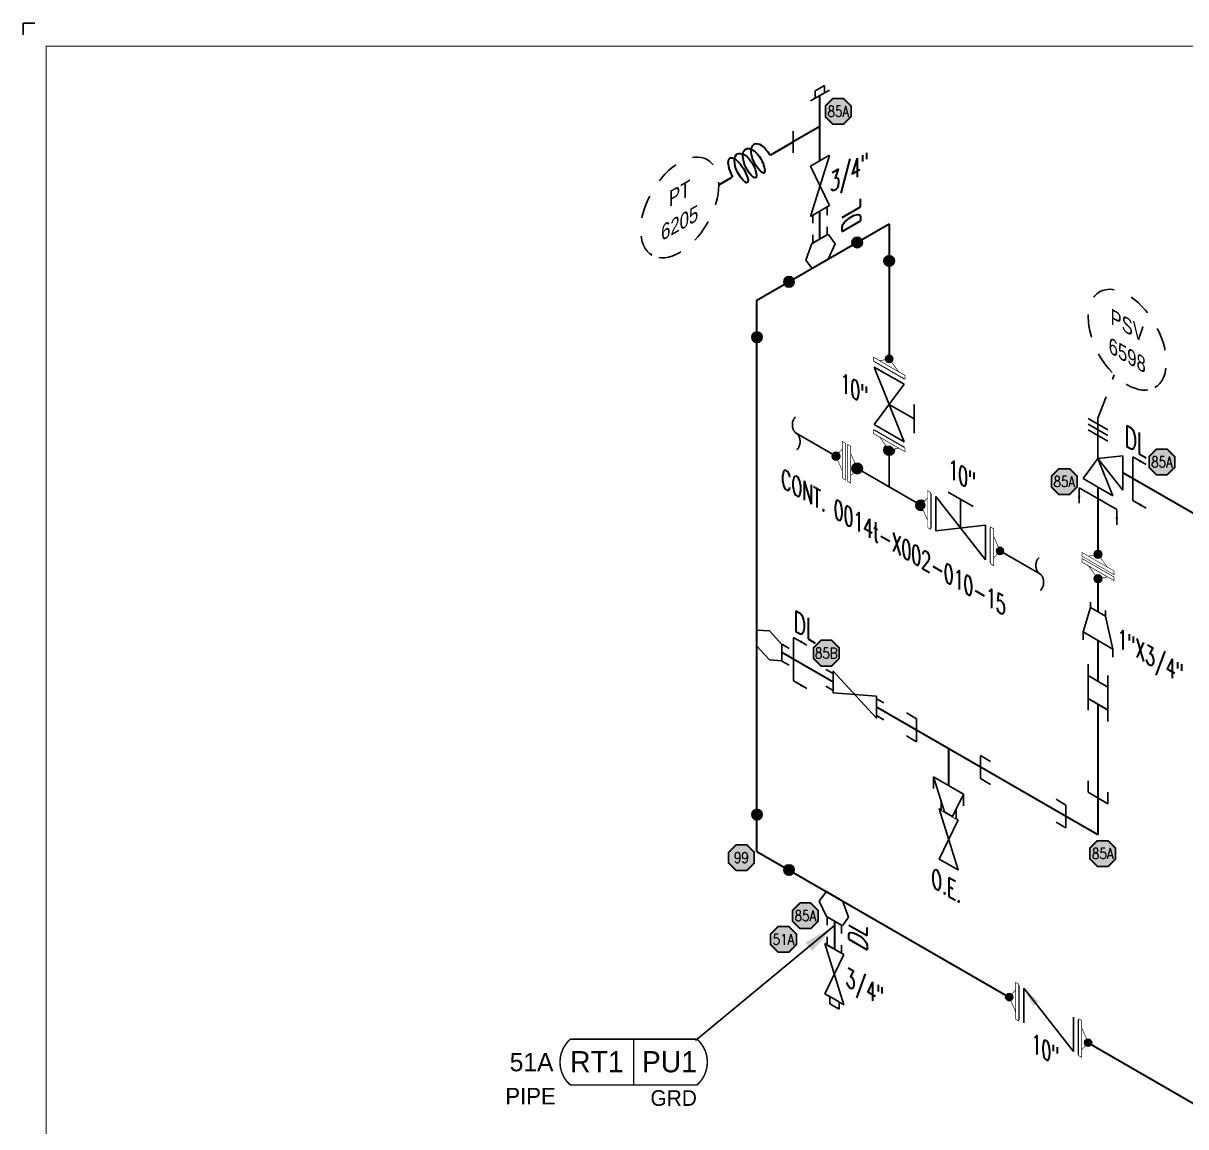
# Model space of a CAD drawing. Header units: inches. Extents: x 0.1 to 17.4, y 0.1 to 11.4.
# Drawn here: x 0.12 to 6.45, y 5.37 to 11.37 of the extents above; entities that cross this region are included whole.
import ezdxf
from ezdxf.enums import TextEntityAlignment as Align

# ---------------------------------------------------------------- set-up
doc = ezdxf.new("R2010")
doc.units = ezdxf.units.IN
doc.header["$MEASUREMENT"] = 0
doc.linetypes.add('HIDDEN2', pattern=[0.1875, 0.125, -0.0625])
for name, color, linetype in [('3', 1, 'Continuous'), ('BORDER', 3, 'Continuous'), ('COMP', 1, 'Continuous'), ('Continuation', 7, 'Continuous'), ('DL', 20, 'Continuous'), ('FITTINGS', 4, 'Continuous'), ('PART_PCML', 7, 'Continuous'), ('PART_SelectedCML_RT', 132, 'Continuous'), ('PIPE-ANNO', 150, 'HIDDEN2'), ('TEXT', 7, 'Continuous'), ('UNAS.PIPE', 251, 'Continuous'), ('WELD POINTS', 41, 'Continuous'), ('Welds', 7, 'Continuous')]:
    doc.layers.add(name, color=color, linetype=linetype)
doc.layers.add('PIPE', color=7, linetype='Continuous', lineweight=30)
doc.styles.add('CMLPAS', font='')
doc.styles.add('ISO30', font='simplex.shx', dxfattribs={"width": 0.85, "oblique": 30, "height": 0.075})
doc.styles.add('PART_Standard', font='romans', dxfattribs={"width": 0.8, "height": 0.09})
doc.styles.add('Richmond', font='arial.ttf')
doc.styles.add('SIMPLEX', font='ROMANS')
doc.styles.get("Standard").update_dxf_attribs({"font": 'arial.ttf'})
doc.styles.get('CMLPAS').set_extended_font_data('Cordia New')
doc.dimstyles.new('Richmond', dxfattribs={"dimtxt": 0.18, "dimasz": 0.18, "dimexe": 0.18, "dimexo": 0.0625, "dimgap": 0.09, "dimtad": 0, "dimtih": 1, "dimtoh": 1, "dimdec": 4, "dimzin": 0, "dimdsep": 46, "dimtxsty": 'Richmond', "dimcen": 0.09, "dimadec": 0, "dimazin": 0, "dimtfac": 1, "dimtdec": 4, "dimtofl": 0, "dimtmove": 0, "dimatfit": 3, "dimfxl": 1, "dimtolj": 1, "dimtzin": 0, "dimarcsym": 0})
doc.dimstyles.get("Standard").update_dxf_attribs({"dimtxt": 0.18, "dimasz": 0.18, "dimexe": 0.18, "dimexo": 0.0625, "dimgap": 0.09, "dimtad": 0, "dimtih": 1, "dimtoh": 1, "dimdec": 4, "dimzin": 0, "dimdsep": 46, "dimtxsty": 'Standard', "dimcen": 0.09, "dimadec": 0, "dimazin": 0, "dimtfac": 1, "dimtdec": 4, "dimtofl": 0, "dimtmove": 0, "dimatfit": 3, "dimfxl": 1, "dimtolj": 1, "dimtzin": 0, "dimarcsym": 0})

# ---------------------------------------------------------------- blocks, each defined once
blk = doc.blocks.new('Border')
at = {"layer": 'BORDER', "const_width": 0.005}
blk.add_lwpolyline([(0.25, 0.25), (17.25, 0.25), (17.25, 11.25), (0.25, 11.25)], close=True, dxfattribs=at)
blk = doc.blocks.new('2_ELBOW_WELD_30')
at = {"linetype": 'ByBlock', "lineweight": -2}
h = blk.add_hatch(color=0, dxfattribs=at)
edge = h.paths.add_edge_path()
edge.add_arc((0.174, 0.1004), 0.0286, 0, 360)
h = blk.add_hatch(color=0, dxfattribs=at)
edge = h.paths.add_edge_path()
edge.add_arc((0, -0.2009), 0.0286, 0, 360)
at = {"color": 0, "linetype": 'ByBlock', "lineweight": -2}
for centre in [(0.174, 0.1004), (0, -0.2009)]:
    blk.add_circle(centre, 0.0286, dxfattribs=at)
blk = doc.blocks.new('2_ELBOW_WELD_330')
at = {"linetype": 'ByBlock', "lineweight": -2}
h = blk.add_hatch(color=0, dxfattribs=at)
edge = h.paths.add_edge_path()
edge.add_arc((0.174, -0.1004), 0.0286, 0, 360)
h = blk.add_hatch(color=0, dxfattribs=at)
edge = h.paths.add_edge_path()
edge.add_arc((0, -0.2009), 0.0286, 0, 360)
at = {"color": 0, "linetype": 'ByBlock', "lineweight": -2}
for centre in [(0.174, -0.1004), (0, -0.2009)]:
    blk.add_circle(centre, 0.0286, dxfattribs=at)
blk = doc.blocks.new('3_VALVE_THREAD_PSV_330')
at = {"color": 0, "linetype": 'ByBlock', "lineweight": -2}
for p, q in [((0.0538, 0.1564), (-0.0538, 0.2186)), ((0.0538, 0.1252), (-0.0538, 0.1873)), ((0.0538, 0.0939), (-0.0538, 0.1561))]:
    blk.add_line(p, q, dxfattribs=at)
blk.add_wipeout([(0.1353, 0.0156), (0, 0), (-0.0812, -0.1094), (0.0812, -0.2031), (0, 0), (0.1353, -0.1719)], dxfattribs=at)
for p, q in [((0, 0), (0, 0.2187)), ((0.1353, 0.0156), (0, 0)), ((0.1353, 0.0156), (0.1353, -0.1719)), ((-0.0812, -0.1094), (0, 0)), ((0, 0), (0.1353, -0.1719)), ((0, 0), (0.0812, -0.2031)), ((0.0812, -0.2031), (-0.0812, -0.1094))]:
    blk.add_line(p, q, dxfattribs=at)
blk = doc.blocks.new('2_ELBOW_SOCKET_330')
at = {"color": 0, "linetype": 'ByBlock', "lineweight": -2}
for p, q in [((0.174, -0.1629), (0.174, -0.0379)), ((0.174, -0.0379), (0.2281, -0.0692)), ((0.0541, -0.2321), (-0.0541, -0.1696)), ((-0.0541, -0.1696), (-0.0541, -0.2321)), ((0.174, -0.1629), (0.2281, -0.1942)), ((0.0541, -0.2321), (0.0541, -0.2946))]:
    blk.add_line(p, q, dxfattribs=at)
blk = doc.blocks.new('AM9A04')
at = {"const_width": 0.01}
blk.add_lwpolyline([(-0.05, -0.144), (-0.15, 0.087), (-0.05, 0.202)], dxfattribs=at)
at = {"linetype": 'Continuous', "const_width": 0.01}
blk.add_lwpolyline([(0, -0.289), (0, 0.289), (-0.05, 0.318), (-0.05, -0.26)], close=True, dxfattribs=at)
blk = doc.blocks.new('4_FLANGE_WELD_SINGLE')
blk.add_wipeout([(0, 0), (0.01, -0.052), (-0.01, -0.0867), (0.01, -0.0867), (0.1101, 0.0867), (0.0901, 0.0867), (0.07, 0.052)]).dxf.layer = 'COMP'
at = {"layer": 'WELD POINTS'}
h = blk.add_hatch(color=256, dxfattribs=at)
h.dxf.hatch_style = 1
h.paths.add_polyline_path([(-0.0195, 0, 1), (0.0195, 0, 1)])
blk.add_circle((0, 0), 0.0195, dxfattribs=at)
at = {"layer": 'COMP', "xscale": -0.3466300616258731, "yscale": 0.3466300616258731, "zscale": 0.3466300616258731, "rotation": 150}
blk.add_blockref('AM9A04', (0.06, 0), dxfattribs=at)
blk = doc.blocks.new('1_Text_330')
at = {"layer": 'TEXT', "style": 'PART_Standard', "oblique": 330, "width": 0.8}
blk.add_attdef('3/4"', (0, 0), '', height=0.09, rotation=330, dxfattribs=at)
blk = doc.blocks.new('3_VALVE_FLANGE_CHECK_30')
at = {"color": 0, "linetype": 'ByBlock', "lineweight": -2}
blk.add_wipeout([(0.1624, 0.1875), (-0.1624, 0), (-0.1624, -0.1875), (0.1624, 0)], dxfattribs=at)
for p, q in [((-0.1353, -0.1719), (0.1353, 0.1719)), ((0.1353, -0.0156), (0.1353, 0.1719)), ((0.1353, 0.1719), (0.1353, -0.0156)), ((0.1624, 0.1875), (0.1624, 0)), ((-0.1624, 0), (-0.1624, -0.1875)), ((-0.1353, -0.1719), (-0.1353, 0.0156)), ((-0.1353, 0.0156), (-0.1353, -0.1719))]:
    blk.add_line(p, q, dxfattribs=at)
blk.add_solid([(0.0541, 0.0979), (0.1353, 0.1719), (0.0825, 0.0756)], dxfattribs=at)
blk = doc.blocks.new('1_ID-BUBBLE_INSTRUMENT_330')
at = {"color": 0, "linetype": 'ByBlock', "lineweight": -2, "extrusion": (0, 0, -1)}
blk.add_ellipse((0, 0), major_axis=(0.1502, -0.2601), ratio=0.57735, dxfattribs=at)
at = {"color": 0, "linetype": 'ByBlock', "lineweight": -2, "oblique": 330}
for tag, p in [('INST.TYPE', (0.0187, 0.067)), ('NUM', (0.0187, -0.0943))]:
    blk.add_attdef(tag, text='', height=0.075, rotation=330, dxfattribs=at).set_placement(p, align=Align.MIDDLE_CENTER)
blk = doc.blocks.new('4_FLANGE_WELD_DOUBLE')
blk.add_wipeout([(0.1428, 0.0867), (0.1228, 0.052), (0.1328, 0), (0.0628, -0.052), (0.0427, -0.0867), (-0.01, -0.0867), (0.01, -0.052), (0, 0), (0.07, 0.052), (0.0901, 0.0867)]).dxf.layer = 'COMP'
at = {"layer": 'WELD POINTS'}
h = blk.add_hatch(color=256, dxfattribs=at)
h.dxf.hatch_style = 1
h.paths.add_polyline_path([(-0.021, 0, 1), (0.021, 0, 1)])
h = blk.add_hatch(color=256, dxfattribs=at)
h.dxf.hatch_style = 1
h.paths.add_polyline_path([(0.1118, 0, 1), (0.1538, 0, 1)])
at = {"layer": 'COMP', "linetype": 'Continuous'}
for points, const_width in [([(0.01, -0.0867), (-0.01, -0.0867), (0.0901, 0.0867), (0.1101, 0.0867)], 0.003), ([(0.0227, -0.0867), (0.1228, 0.0867), (0.1428, 0.0867), (0.0427, -0.0867)], 0.00347)]:
    blk.add_lwpolyline(points, close=True, dxfattribs=dict(at, const_width=const_width))
at = {"layer": 'COMP'}
for points, const_width in [([(0.07, 0.052), (0, 0), (0.01, -0.052)], 0.003), ([(0.0628, -0.052), (0.1328, 0), (0.1228, 0.052)], 0.00347)]:
    blk.add_lwpolyline(points, dxfattribs=dict(at, const_width=const_width))
at = {"layer": 'WELD POINTS'}
for centre in [(0, 0), (0.1328, 0)]:
    blk.add_circle(centre, 0.021, dxfattribs=at)
blk = doc.blocks.new('2_REDUCER_SOCKET_CONCENTRIC_30')
at = {"color": 0, "linetype": 'ByBlock', "lineweight": -2}
blk.add_wipeout([(0.0677, 0.0859), (-0.0677, 0.0547), (-0.0677, -0.1328), (0.0677, -0.0078)], dxfattribs=at)
for p, q in [((0.0677, 0.0859), (-0.0677, 0.0547)), ((0.0677, 0.0859), (0.0936, 0.1009)), ((0.0677, -0.0078), (0.0677, 0.0859)), ((-0.0677, 0.0547), (-0.1045, 0.0334)), ((-0.0677, -0.1328), (-0.0677, 0.0547)), ((0.0677, -0.0078), (0.0936, 0.0072)), ((0.0677, -0.0078), (-0.0677, -0.1328)), ((-0.0677, -0.1328), (-0.1045, -0.1541))]:
    blk.add_line(p, q, dxfattribs=at)
blk = doc.blocks.new('Socket_30')
at = {"color": 0, "linetype": 'ByBlock', "lineweight": -2}
for p, q in [((0, 0.0313), (0.0271, 0.0469)), ((0, 0.0313), (0, -0.0313)), ((0, -0.0313), (0.0271, -0.0156))]:
    blk.add_line(p, q, dxfattribs=at)
blk = doc.blocks.new('2_COUPLING_SOCKET_PIPE_30')
at = {"color": 0, "linetype": 'ByBlock', "lineweight": -2}
blk.add_wipeout([(-0.0541, 0.0312), (-0.0541, -0.0937), (0.0541, -0.0313), (0.0541, 0.0937)], dxfattribs=at)
for p, q in [((0.0541, 0.0937), (-0.0541, 0.0312)), ((0.0541, -0.0313), (0.0541, 0.0937)), ((-0.0541, 0.0312), (-0.0541, -0.0937)), ((-0.0541, -0.0937), (0.0541, -0.0313))]:
    blk.add_line(p, q, dxfattribs=at)
at = {"color": 0, "linetype": 'ByBlock', "lineweight": -2, "zscale": 2}
for p, xscale, yscale in [((0.0541, 0.0312), 2, 2), ((-0.0541, -0.0313), -2, -2), ((-0.0541, -0.0313), 2, 2)]:
    blk.add_blockref('Socket_30', p, dxfattribs=dict(at, xscale=xscale, yscale=yscale))
blk = doc.blocks.new('2_SOCKET_SINGLE_30')
at = {"color": 0, "linetype": 'ByBlock', "lineweight": -2}
for p, q in [((0, 0.0625), (0.0541, 0.0937)), ((0, 0.0625), (0, -0.0625)), ((0, -0.0625), (0.0541, -0.0313))]:
    blk.add_line(p, q, dxfattribs=at)
blk = doc.blocks.new('DL_Vert_330')
at = {"layer": 'DL', "style": 'ISO30', "oblique": 330, "width": 0.85}
blk.add_text('DL', height=0.1, rotation=90, dxfattribs=at).set_placement((0, 0))
blk = doc.blocks.new('1_Text_30')
at = {"layer": 'TEXT', "style": 'PART_Standard', "oblique": 30, "width": 0.8}
blk.add_attdef('TEXT', (0, 0), '', height=0.09, rotation=30, dxfattribs=at)
blk = doc.blocks.new('O-let 1')
at = {"layer": 'FITTINGS', "linetype": 'ByBlock'}
for p, q in [((-0.0439, -0.0254), (0.0439, 0.0254)), ((0.0827, -0.0263), (0.0439, 0.0254)), ((-0.0439, -0.0254), (-0.0768, -0.1149)), ((0.0437, -0.1104), (0.0827, -0.0263)), ((-0.0768, -0.1149), (-0.0428, -0.1603)), ((-0.0428, -0.1603), (0.0437, -0.1104))]:
    blk.add_line(p, q, dxfattribs=at)
blk = doc.blocks.new('3-Loop')
at = {"layer": 'PIPE', "ltscale": 0.5}
for points in [[(-0.4677, 0), (-0.3865, 0)], [(-0.1397, 0), (0, 0)]]:
    blk.add_lwpolyline(points, dxfattribs=at)
for centre, major_axis, ratio, start_param, end_param in [((-0.3432, -0.0009), (0.0023, -0.0946), 0.379153, 4.759988, 8.496899), ((-0.2982, -0.0017), (-0.0037, 0.0937), 0.498281, 0.882377, 5.362584), ((-0.2457, -0.0017), (-0.0037, 0.0937), 0.498281, 0.882377, 5.362568), ((-0.193, -0.0017), (-0.0037, 0.0937), 0.498281, 0.882377, 4.632135)]:
    blk.add_ellipse(centre, major_axis=major_axis, ratio=ratio, start_param=start_param, end_param=end_param, dxfattribs=at)
at = {"layer": 'PIPE'}
for points in [[(-0.3159, 0.0565), (-0.3266, 0.0807), (-0.3367, 0.0564), (-0.3367, 0.0564)], [(-0.2633, 0.0565), (-0.2741, 0.0807), (-0.2841, 0.0564), (-0.2841, 0.0564)], [(-0.2107, 0.0565), (-0.2214, 0.0807), (-0.2314, 0.0564), (-0.2314, 0.0564)], [(-0.3791, -0.0064), (-0.3793, 0), (-0.3865, 0), (-0.3865, 0)], [(-0.1397, 0), (-0.1462, 0), (-0.1461, -0.0074), (-0.1461, -0.0074)]]:
    blk.add_open_spline(points, degree=3, dxfattribs=at)
blk = doc.blocks.new('1_ID-BUBBLE_INSTRUMENT_30')
at = {"color": 0, "linetype": 'ByBlock', "lineweight": -2}
blk.add_ellipse((0, 0), major_axis=(-0.1502, -0.2601), ratio=0.57735, dxfattribs=at)
at = {"color": 0, "linetype": 'ByBlock', "lineweight": -2, "oblique": 30}
for tag, p in [('INST.TYPE', (-0.0187, 0.067)), ('NUM', (-0.0187, -0.0943))]:
    blk.add_attdef(tag, text='', height=0.075, rotation=30, dxfattribs=at).set_placement(p, align=Align.MIDDLE_CENTER)
blk = doc.blocks.new('2_TEE_WELD_30')
at = {"linetype": 'ByBlock', "lineweight": -2}
h = blk.add_hatch(color=0, dxfattribs=at)
edge = h.paths.add_edge_path()
edge.add_arc((0, 0.2009), 0.0286, 0, 360)
h = blk.add_hatch(color=0, dxfattribs=at)
edge = h.paths.add_edge_path()
edge.add_arc((0.174, 0.1004), 0.0286, 0, 360)
h = blk.add_hatch(color=0, dxfattribs=at)
edge = h.paths.add_edge_path()
edge.add_arc((0, -0.2009), 0.0286, 0, 360)
at = {"color": 0, "linetype": 'ByBlock', "lineweight": -2}
for centre in [(0, 0.2009), (0.174, 0.1004), (0, -0.2009)]:
    blk.add_circle(centre, 0.0286, dxfattribs=at)
blk = doc.blocks.new('3_VALVE_FLANGE_GATE_30')
at = {"color": 0, "linetype": 'ByBlock', "lineweight": -2}
blk.add_wipeout([(-0.1624, -0.1875), (-0.1353, -0.1719), (0, 0), (0.1353, -0.0156), (0.1624, 0), (0.1624, 0.1875), (0.1353, 0.1719), (0, 0), (-0.1353, 0.0156), (-0.1624, 0)], dxfattribs=at)
for p, q in [((0.0677, 0.1953), (-0.0677, 0.1172)), ((0.1353, 0.1719), (-0.1353, -0.1719)), ((0, 0), (0, 0.1563)), ((0.1353, 0.1719), (0.1353, -0.0156)), ((0.1624, 0.1875), (0.1624, 0)), ((-0.1624, 0), (-0.1624, -0.1875)), ((-0.1353, 0.0156), (-0.1353, -0.1719)), ((0.1353, -0.0156), (-0.1353, 0.0156))]:
    blk.add_line(p, q, dxfattribs=at)
blk = doc.blocks.new('A09')
at = {"layer": 'Welds'}
h = blk.add_hatch(color=256, dxfattribs=at)
h.dxf.hatch_style = 1
h.paths.add_polyline_path([(-0.03, 0, 1), (0.03, 0, 1)])
blk.add_circle((0, 0), 0.03, dxfattribs=at)
blk = doc.blocks.new('*U102')
blk.add_wipeout([(0.052, -0.03), (0.0173, -0.07), (0.0173, -0.1101), (0, -0.1001), (0, 0.1001), (0.0173, 0.0901), (0.0173, 0.05)]).dxf.layer = 'COMP'
at = {"layer": '3', "xscale": 0.65, "yscale": 0.65, "zscale": 0.65}
blk.add_blockref('A09', (0.052, -0.03), dxfattribs=at)
at = {"layer": 'COMP', "xscale": 0.3466300616258731, "yscale": 0.3466300616258731, "zscale": 0.3466300616258731, "rotation": 180}
blk.add_blockref('AM9A04', (0, 0), dxfattribs=at)
blk = doc.blocks.new('1_BREAK-PIPE_PIPE_00')
at = {"color": 0, "linetype": 'ByBlock', "lineweight": -2}
for centre, major_axis in [((-0.03, 0.092), (0, -0.101)), ((0.03, -0.092), (0, 0.101))]:
    blk.add_ellipse(centre, major_axis=major_axis, ratio=0.711978, start_param=0.427466, end_param=3.141593, dxfattribs=at)
blk = doc.blocks.new('1_Cont_330')
at = {"layer": 'Continuation', "style": 'PART_Standard', "oblique": 330, "width": 0.8}
blk.add_attdef('CONT.', (0, 0), '', height=0.09, rotation=330, dxfattribs=at)
blk = doc.blocks.new('O-let 2')
at = {"layer": 'FITTINGS', "linetype": 'ByBlock'}
for p, q in [((11.0972, 20.3791), (11.136, 20.4308)), ((11.2238, 20.3801), (11.136, 20.4308)), ((11.1362, 20.2951), (11.0972, 20.3791)), ((11.2238, 20.3801), (11.2567, 20.2906)), ((11.2227, 20.2452), (11.1362, 20.2951)), ((11.2567, 20.2906), (11.2227, 20.2452))]:
    blk.add_line(p, q, dxfattribs=at)
blk = doc.blocks.new('Bleeder Valve 2')
at = {"layer": 'FITTINGS', "linetype": 'ByBlock'}
for p, q in [((0.051, -0.3022), (-0.0515, 0.0297)), ((-0.0515, 0.0297), (0.0515, -0.0297)), ((0.0515, -0.0297), (-0.0513, -0.2431)), ((-0.0513, -0.2431), (-0.0002, -0.2727)), ((-0.0256, -0.258), (-0.0256, -0.2976)), ((-0.0256, -0.2976), (0.0253, -0.3271)), ((-0.0002, -0.2727), (0.051, -0.3022)), ((0.0253, -0.3271), (0.0253, -0.2874))]:
    blk.add_line(p, q, dxfattribs=at)
blk = doc.blocks.new('Bleeder 2')
at = {"layer": 'PIPE', "linetype": 'Continuous'}
blk.add_line((-0.0005, -0.1353), (-0.0005, -0.2878), dxfattribs=at)
for name, p in [('O-let 2', (-11.1799, -20.4055)), ('Bleeder Valve 2', (-0.0005, -0.2878))]:
    blk.add_blockref(name, p)
blk = doc.blocks.new('DL_Vert_30')
at = {"layer": 'DL', "style": 'ISO30', "oblique": 30, "width": 0.85}
blk.add_text('DL', height=0.1, rotation=90, dxfattribs=at).set_placement((0, 0))
blk = doc.blocks.new('*U104')
blk.add_wipeout([(0.1181, -0.0088), (0.1181, -0.1276), (0, 0), (-0.1181, 0.0088), (-0.1181, 0.1276), (0, 0)]).dxf.layer = 'FITTINGS'
at = {"layer": 'FITTINGS'}
blk.add_lwpolyline([(0.1181, -0.0088), (-0.1181, 0.0088), (-0.1181, 0.1276), (0.1181, -0.1276)], close=True, dxfattribs=at)
at = {"layer": 'FITTINGS', "xscale": -0.7320126629850953, "yscale": 0.7320126629850953, "zscale": 0.7320126629850954}
blk.add_blockref('2_SOCKET_SINGLE_30', (-0.1181, 0.0682), dxfattribs=at)
at = {"layer": 'FITTINGS', "xscale": -0.7320126629850953, "yscale": 0.7320126629850953, "zscale": 0.7320126629850954, "rotation": 180}
blk.add_blockref('2_SOCKET_SINGLE_30', (0.1181, -0.0682), dxfattribs=at)
blk = doc.blocks.new('O-let 4')
at = {"layer": 'FITTINGS', "linetype": 'ByBlock'}
for p, q in [((-0.1013, 0.0417), (-0.0338, 0.0377)), ((-0.1013, -0.0457), (-0.1013, 0.0417)), ((-0.0338, 0.0377), (0.0338, -0.0377)), ((-0.0338, -0.1212), (-0.1013, -0.0457)), ((0.0338, -0.0377), (0.0338, -0.1251)), ((0.0338, -0.1251), (-0.0338, -0.1212))]:
    blk.add_line(p, q, dxfattribs=at)
blk = doc.blocks.new('DL_330')
at = {"layer": 'DL', "style": 'ISO30', "oblique": 330, "width": 0.85}
blk.add_text('DL', height=0.1, rotation=330, dxfattribs=at).set_placement((0, 0), align=Align.MIDDLE_CENTER)
blk = doc.blocks.new('PART_PCML')
blk.add_hatch(color=0).paths.add_polyline_path([(-0.0699, -0.029), (-0.029, -0.0699), (0.029, -0.0699), (0.0699, -0.029), (0.0699, 0.029), (0.029, 0.0699), (-0.029, 0.0699), (-0.0699, 0.029)])
at = {"color": 7, "const_width": 0.009}
blk.add_lwpolyline([(-0.0699, 0.029), (-0.029, 0.0699), (0.029, 0.0699), (0.0699, 0.029), (0.0699, -0.029), (0.029, -0.0699), (-0.029, -0.0699), (-0.0699, -0.029), (-0.0699, 0.029), (-0.029, 0.0699)], dxfattribs=at)
at = {"color": 18, "true_color": 0x000000}
blk.add_lwpolyline([(-0.029, 0.0699), (-0.0699, 0.029), (-0.0699, -0.029), (-0.029, -0.0699), (0.029, -0.0699), (0.0699, -0.029), (0.0699, 0.029), (0.029, 0.0699)], close=True, dxfattribs=at)
at = {"color": 7, "true_color": 0xffffff, "style": 'SIMPLEX', "width": 0.8, "flags": 1}
for tag, p in [('CIRCUIT', (-0.0939, 0.0889)), ('DM', (-0.0527, -0.1332)), ('TYPE', (-0.0749, -0.2043))]:
    blk.add_attdef(tag, p, '', height=0.0586, dxfattribs=at)
at = {"color": 7, "true_color": 0xffffff, "style": 'SIMPLEX', "width": 0.8}
blk.add_attdef('DMDISP', text='', height=0.0586, dxfattribs=at).set_placement((0, 0), align=Align.MIDDLE_CENTER)
blk = doc.blocks.new('CMLPAS')
at = {"const_width": 0.008}
blk.add_lwpolyline([(0.0625, 0.125, 0.454441), (0.0625, -0.125), (0.75, -0.125, 0.454441), (0.75, 0.125)], format="xyb", close=True, dxfattribs=at)
blk.add_lwpolyline([(0.4063, -0.125), (0.4063, 0.125)], dxfattribs=at)
at = {"style": 'CMLPAS', "flags": 1}
for tag, p in [('STATE', (0.75, 0.6229)), ('DL', (0.75, 0.4817)), ('CIRCUIT', (0.75, 0.3405)), ('SUBSINTERVAL(MONTHS)', (-0.0251, -0.3355)), ('OLD_ID', (0.75, -0.3366)), ('OLD_NDE', (0.75, -0.4778)), ('OLD_ENTY', (0.7411, -0.6357)), ('SIZE', (0.7473, -0.7611)), ('SPEC', (0.7473, -0.9022)), ('JUSTIFY', (0.7473, -1.0434)), ('COMMENTS', (0.7473, -1.1846)), ('OLD_ASSET', (0.75, -1.3262)), ('SCHED', (0.7371, -1.4689)), ('NOM_THICK', (0.7521, -1.6102)), ('CORR_ALLOW', (0.763, -1.7453)), ('TML_STATUS', (0.7723, -1.8777)), ('FLOW_ORDER', (0.7785, -2.1301))]:
    blk.add_attdef(tag, text='', height=0.1, dxfattribs=at).set_placement(p, align=Align.MIDDLE_RIGHT)
at = {"style": 'CMLPAS'}
for tag, height, p in [('CHILD', 0.25, (0.75, 0.269)), ('###', 0.115, (0.75, 0.002)), ('ACCESS', 0.085, (0.75, -0.1954))]:
    blk.add_attdef(tag, text='', height=height, dxfattribs=at).set_placement(p, align=Align.MIDDLE_RIGHT)
at = {"color": 152, "style": 'CMLPAS'}
for tag, height, p in [('SPECIAL', 0.085, (0.4055, 0.1897)), ('DM-TYPE', 0.1, (-0.03, 0)), ('COMP', 0.09, (-0.0174, -0.185))]:
    blk.add_attdef(tag, text='', height=height, dxfattribs=at).set_placement(p, align=Align.MIDDLE_RIGHT)
at = {"style": 'CMLPAS'}
blk.add_attdef('NDE', text='', height=0.115, dxfattribs=at).set_placement((0.206, 0.002), align=Align.MIDDLE_CENTER)
blk = doc.blocks.new('ip_mp_area')
at = {"color": 20, "linetype": 'ByBlock', "ltscale": 0.7}
blk.add_line((-0.0292, -0.2367), (0.0734, -0.2959), dxfattribs=at)
for points in [[(-0.0292, -0.1954), (-0.0292, -0.2367)], [(0.0734, -0.2546), (0.0734, -0.2959)]]:
    blk.add_leader(points, dimstyle='Richmond', override={"dimasz": 0.02, "dimgap": 0.09, "dimtad": 0}, dxfattribs=at)
blk = doc.blocks.new('DL_Bracket_330')
at = {"layer": 'DL', "xscale": -1.999999999999999, "yscale": 2, "zscale": 2, "rotation": 239.9999999999999}
blk.add_blockref('ip_mp_area', (0.4391, -0.186), dxfattribs=at)
blk = doc.blocks.new('*U109')
at = {"color": 20, "linetype": 'ByBlock', "ltscale": 0.7}
blk.add_line((0.1026, -0.1217), (-0.1026, -0.0033), dxfattribs=at)
for points in [[(-0.1026, -0.0859), (-0.1026, -0.0033)], [(0.1026, -0.2043), (0.1026, -0.1217)]]:
    blk.add_leader(points, dimstyle='Richmond', override={"dimasz": 0.04, "dimgap": 0.09, "dimtad": 0}, dxfattribs=at)
blk = doc.blocks.new('*U110')
at = {"color": 20, "linetype": 'ByBlock', "ltscale": 0.7}
blk.add_line((0.0541, -0.1498), (0.0541, 0.0873), dxfattribs=at)
for points in [[(0.1257, 0.0459), (0.0541, 0.0873)], [(0.1257, -0.1911), (0.0541, -0.1498)]]:
    blk.add_leader(points, dimstyle='Richmond', override={"dimasz": 0.04, "dimgap": 0.09, "dimtad": 0}, dxfattribs=at)

msp = doc.modelspace()

# ---------------------------------------------------------------- linework, layer by layer
for p, q in [((0.125, 11.375), (0.125, 11.3125)), ((0.1875, 11.375), (0.125, 11.375))]:
    msp.add_line(p, q)
at = {"layer": 'FITTINGS', "linetype": 'ByBlock'}
for p, q in [((4.4323, 11.0069), (4.4832, 11.0363)), ((4.4323, 10.9672), (4.4323, 11.0069)), ((4.4577, 10.9819), (4.5089, 11.0114)), ((4.4832, 11.0363), (4.4832, 10.9966)), ((4.4066, 10.9524), (4.4577, 10.9819)), ((4.3122, 10.7295), (4.3122, 10.7886)), ((4.3122, 10.6704), (4.3122, 10.7295)), ((4.5094, 10.658), (4.4064, 10.5986)), ((4.5089, 10.6565), (4.4064, 10.3246)), ((4.5094, 10.384), (4.4066, 10.5974)), ((4.4064, 10.3246), (4.5094, 10.384))]:
    msp.add_line(p, q, dxfattribs=at)
at = {"layer": 'FITTINGS', "linetype": 'ByBlock', "lineweight": -2}
for p, q in [((4.983, 7.5928), (4.9289, 7.6241)), ((4.983, 7.5928), (4.983, 7.4678)), ((4.983, 7.4678), (4.9289, 7.4991)), ((5.331, 7.2669), (5.331, 7.3919)), ((5.331, 7.3919), (5.3851, 7.3607)), ((5.2382, 7.1821), (5.0758, 7.2759)), ((5.0758, 7.2759), (5.0758, 7.2134)), ((5.331, 7.2669), (5.3851, 7.2357)), ((5.2382, 7.1821), (5.2382, 7.1196))]:
    msp.add_line(p, q, dxfattribs=at)
at = {"layer": 'PIPE', "linetype": 'Continuous'}
for p, q in [((4.4579, 10.6283), (4.4579, 10.982)), ((4.4579, 10.2018), (4.4579, 10.3543))]:
    msp.add_line(p, q, dxfattribs=at)
at = {"layer": 'PIPE'}
for p, q in [((4.4579, 10.8138), (4.3122, 10.7297)), ((4.1151, 9.8683), (4.834, 10.2834)), ((4.834, 10.2834), (4.834, 9.5495)), ((4.1151, 6.8709), (4.1151, 9.8683)), ((7.8894, 7.8994), (5.9697, 9.0077)), ((5.9697, 9.0077), (5.9697, 6.9606)), ((5.9697, 6.9606), (4.2502, 7.9534)), ((5.157, 7.4299), (5.157, 7.0133)), ((4.1151, 6.8709), (11.7396, 2.4689))]:
    msp.add_line(p, q, dxfattribs=at)
at = {"layer": 'UNAS.PIPE'}
for p, q in [((4.834, 8.8535), (4.834, 9.5495)), ((5.6532, 8.3806), (4.3285, 9.1454))]:
    msp.add_line(p, q, dxfattribs=at)

# ---------------------------------------------------------------- block references
msp.add_blockref('DL_330', (4.3995, 8.0806))
msp.add_blockref('1_Text_330', (5.6084, 5.7834)).add_auto_attribs({'3/4"': '10"'})
at = {"layer": 'BORDER'}
msp.add_blockref('Border', (0, 0), dxfattribs=at)
at = {"layer": 'DL'}
for name, p in [('DL_Vert_330', (4.6777, 10.285)), ('*U110', (6.1051, 8.9296)), ('DL_Vert_30', (4.7144, 6.3219))]:
    msp.add_blockref(name, p, dxfattribs=at)
at = {"layer": 'FITTINGS'}
for p, xscale, yscale, zscale, rotation in [((4.4579, 10.3543), -0.713168504377533, 0.713168504377533, 0.713168504377533, 119.9952760451079), ((4.4579, 10.2018), -0.7131685043775329, 0.7131685043775329, 0.7131685043775329, 299.9952760451079), ((4.2502, 7.952), -0.7320126629850953, 0.7320126629850953, 0.7320126629850954, 180), ((4.5361, 6.4923), 0.713168504377533, 0.713168504377533, 0.713168504377533, 240.0047239548921), ((4.5361, 6.3398), 0.7131685043775329, 0.7131685043775329, 0.7131685043775329, 60.00472395489211)]:
    msp.add_blockref('2_SOCKET_SINGLE_30', p, dxfattribs=dict(at, xscale=xscale, yscale=yscale, zscale=zscale, rotation=rotation))
for name, p in [('O-let 1', (4.4579, 10.2018)), ('O-let 4', (4.2164, 8.0334)), ('Bleeder 2', (4.5366, 6.6276))]:
    msp.add_blockref(name, p, dxfattribs=at)
at = {"layer": 'FITTINGS', "rotation": 180}
msp.add_blockref('2_ELBOW_SOCKET_330', (5.9697, 6.9606), dxfattribs=at)
at = {"layer": 'PART_PCML', "color": 13}
for p in [(4.5572, 10.8961), (6.3173, 8.9891), (5.9956, 6.8593), (4.3784, 6.5211)]:
    msp.add_blockref('PART_PCML', p, dxfattribs=at).add_auto_attribs({'DMDISP': '85A'})
at = {"layer": 'PART_PCML', "color": 118}
msp.add_blockref('PART_PCML', (4.0306, 6.837), dxfattribs=at).add_auto_attribs({'DMDISP': '99'})
at = {"layer": 'PART_PCML', "color": 96}
msp.add_blockref('PART_PCML', (4.2594, 6.3926), dxfattribs=at).add_auto_attribs({'DMDISP': '51A'})
at = {"layer": 'PART_SelectedCML_RT'}
msp.add_blockref('CMLPAS', (3.0384, 5.7254), dxfattribs=at).add_auto_attribs({'###': 'PU1', 'NDE': 'RT1', 'DM-TYPE': '51A', 'COMP': 'PIPE', 'ACCESS': 'GRD'})
at = {"layer": 'PIPE', "ltscale": 0.5, "xscale": -1, "rotation": 210.0000000000001}
msp.add_blockref('3-Loop', (4.3122, 10.7297), dxfattribs=at)
at = {"layer": 'PIPE-ANNO'}
for name, p, values in [('1_ID-BUBBLE_INSTRUMENT_30', (3.6948, 10.3732), {'INST.TYPE': 'PT', 'NUM': '6205'}), ('1_ID-BUBBLE_INSTRUMENT_330', (6.1287, 9.6538), {'INST.TYPE': 'PSV', 'NUM': '6598'})]:
    msp.add_blockref(name, p, dxfattribs=at).add_auto_attribs(values)
at = {"layer": 'PIPE-ANNO', "xscale": -0.5000000000000001, "yscale": 0.5, "zscale": 0.5, "rotation": 180}
msp.add_blockref('1_BREAK-PIPE_PIPE_00', (4.3285, 9.1454), dxfattribs=at)
at = {"layer": 'PIPE-ANNO', "xscale": -0.5000000000000001, "yscale": 0.5, "zscale": 0.5}
msp.add_blockref('1_BREAK-PIPE_PIPE_00', (5.6532, 8.3806), dxfattribs=at)
at = {"layer": 'TEXT'}
for name, p, values in [('1_Text_30', (4.5133, 10.4524), {'TEXT': '3/4"'}), ('1_Text_330', (4.5971, 6.1426), {'3/4"': '3/4"'})]:
    msp.add_blockref(name, p, dxfattribs=at).add_auto_attribs(values)
ref = msp.add_blockref('1_Text_330', (5.1558, 8.9073), dxfattribs=at)
ref.add_attrib('3/4"', '10"', (5.1558, 8.9073), dxfattribs={"layer": 'UNAS.PIPE', "height": 0.09, "rotation": 330, "style": 'PART_Standard', "oblique": 330, "width": 0.8})
at = {"layer": 'WELD POINTS', "xscale": -1}
msp.add_blockref('2_ELBOW_WELD_330', (4.834, 10.2834), dxfattribs=at)
at = {"layer": 'WELD POINTS', "xscale": -1, "rotation": 120}
msp.add_blockref('2_ELBOW_WELD_30', (4.1151, 9.8683), dxfattribs=at)
at = {"layer": 'WELD POINTS', "rotation": 59.99999999999999}
msp.add_blockref('2_ELBOW_WELD_30', (4.1151, 6.8709), dxfattribs=at)

# ---------------------------------------------------------------- leaders
at = {"layer": 'PART_SelectedCML_RT'}
msp.add_leader([(4.5361, 6.4675), (3.7803, 5.8429)], dimstyle='Standard', dxfattribs=at)

# ---------------------------------------------------------------- next in the draw order: block references
at = {"layer": 'FITTINGS'}
for name, p in [('3_VALVE_THREAD_PSV_330', (5.9697, 9.0077)), ('*U104', (4.6477, 7.7239))]:
    msp.add_blockref(name, p, dxfattribs=at)
at = {"layer": 'FITTINGS', "rotation": 59.99999999999999}
for name, p in [('2_REDUCER_SOCKET_CONCENTRIC_30', (5.9697, 8.0958)), ('2_COUPLING_SOCKET_PIPE_30', (5.9697, 7.734))]:
    msp.add_blockref(name, p, dxfattribs=at)
at = {"layer": 'FITTINGS', "xscale": -1}
msp.add_blockref('3_VALVE_FLANGE_CHECK_30', (5.7015, 5.955), dxfattribs=at)
at = {"layer": 'PIPE', "rotation": 270}
msp.add_blockref('4_FLANGE_WELD_DOUBLE', (5.9697, 8.4868), dxfattribs=at)

# ---------------------------------------------------------------- next in the draw order: wipeouts: each hides what was drawn before it
for points, layer in [([(5.2085, 7.043), (5.1055, 7.1024), (5.157, 6.9364), (5.1055, 6.8297), (5.2085, 6.7703), (5.157, 6.9364)], 'FITTINGS'), ([(4.6253, 8.8739), (4.6253, 8.914), (4.66, 8.954), (4.6253, 9.034), (4.6253, 9.0741), (4.5796, 9.1004), (4.5796, 9.0604), (4.545, 9.0204), (4.5796, 8.9403), (4.5796, 8.9003)], 'UNAS.PIPE')]:
    msp.add_wipeout(points).dxf.layer = layer

# ---------------------------------------------------------------- next in the draw order: hatches: boundary and pattern name
at = {"layer": 'UNAS.PIPE'}
h = msp.add_hatch(color=256, dxfattribs=at)
h.dxf.hatch_style = 1
h.paths.add_polyline_path([(4.566, 9.0204, 1), (4.524, 9.0204, 1)])
h = msp.add_hatch(color=256, dxfattribs=at)
h.dxf.hatch_style = 1
h.paths.add_polyline_path([(4.681, 8.954, 1), (4.639, 8.954, 1)])

# ---------------------------------------------------------------- next in the draw order: linework, layer by layer
at = {"layer": 'FITTINGS', "linetype": 'ByBlock', "lineweight": -2}
msp.add_line((5.1174, 7.0956), (5.1966, 7.0499), dxfattribs=at)
at = {"layer": 'FITTINGS'}
msp.add_lwpolyline([(5.2085, 7.043), (5.1055, 6.8297), (5.2085, 6.7703), (5.1055, 7.1024)], close=True, dxfattribs=at)
at = {"layer": 'PIPE-ANNO'}
msp.add_line((5.9697, 9.2265), (6.0579, 9.4635), dxfattribs=at)
at = {"layer": 'UNAS.PIPE'}
for points, const_width in [([(4.5796, 8.9403), (4.545, 9.0204), (4.5796, 9.0604)], 0.003), ([(4.6253, 9.034), (4.66, 8.954), (4.6253, 8.914)], 0.00347)]:
    msp.add_lwpolyline(points, dxfattribs=dict(at, const_width=const_width))
at = {"layer": 'UNAS.PIPE', "linetype": 'Continuous'}
for points, const_width in [([(4.597, 9.0904), (4.5796, 9.1004), (4.5796, 8.9003), (4.597, 8.8903)], 0.003), ([(4.608, 9.0841), (4.608, 8.8839), (4.6253, 8.8739), (4.6253, 9.0741)], 0.00347)]:
    msp.add_lwpolyline(points, close=True, dxfattribs=dict(at, const_width=const_width))
at = {"layer": 'UNAS.PIPE'}
for centre in [(4.545, 9.0204), (4.66, 8.954)]:
    msp.add_circle(centre, 0.021, dxfattribs=at)

# ---------------------------------------------------------------- next in the draw order: block references
for name, p in [('DL_330', (6.1996, 9.0877)), ('DL_Bracket_330', (4.3144, 7.7978))]:
    msp.add_blockref(name, p)
for p, values in [((6.0759, 7.9854), {'3/4"': '1"X3/4"'}), ((5.0631, 6.6811), {'3/4"': 'O.E.'})]:
    msp.add_blockref('1_Text_330', p).add_auto_attribs(values)
at = {"xscale": -1}
for p, rotation in [((5.4871, 6.0788), 150), ((5.9159, 5.8312), 329.9999999999999)]:
    msp.add_blockref('4_FLANGE_WELD_SINGLE', p, dxfattribs=dict(at, rotation=rotation))
at = {"layer": 'DL'}
msp.add_blockref('*U109', (5.9697, 8.8515), dxfattribs=at)
at = {"layer": 'PART_PCML', "color": 13}
for p, values in [((5.7862, 8.8824), {'DMDISP': '85A'}), ((4.4921, 7.9493), {'DMDISP': '85B'})]:
    msp.add_blockref('PART_PCML', p, dxfattribs=at).add_auto_attribs(values)
at = {"layer": 'UNAS.PIPE', "rotation": 59.99999999999999}
msp.add_blockref('2_TEE_WELD_30', (4.834, 8.8535), dxfattribs=at)

# ---------------------------------------------------------------- next in the draw order: block references
at = {"layer": 'FITTINGS', "xscale": -1, "yscale": -1, "rotation": 59.99999999999994}
msp.add_blockref('3_VALVE_FLANGE_GATE_30', (4.834, 9.302), dxfattribs=at)
at = {"layer": 'UNAS.PIPE', "xscale": -1}
msp.add_blockref('3_VALVE_FLANGE_GATE_30', (5.2223, 8.6293), dxfattribs=at)

# ---------------------------------------------------------------- next in the draw order: wipeouts: each hides what was drawn before it
at = {"linetype": 'ByBlock', "lineweight": -2}
msp.add_wipeout([(5.1976, 7.0493), (5.2382, 7.1821), (5.0758, 7.2759), (5.1164, 7.0962)], dxfattribs=at).dxf.layer = 'FITTINGS'

# ---------------------------------------------------------------- next in the draw order: linework, layer by layer
at = {"layer": 'FITTINGS', "linetype": 'ByBlock', "lineweight": -2}
for p, q in [((5.0758, 7.2759), (5.2382, 7.1821)), ((5.1347, 7.0856), (5.0758, 7.2759)), ((5.1783, 7.0604), (5.2382, 7.1821)), ((5.1164, 7.0962), (5.1164, 7.1419)), ((5.1347, 7.0856), (5.1783, 7.0604)), ((5.1976, 7.0493), (5.1976, 7.095))]:
    msp.add_line(p, q, dxfattribs=at)

# ---------------------------------------------------------------- next in the draw order: block references
at = {"layer": 'COMP', "ltscale": 0.65, "xscale": -1, "rotation": 59.99999999999994}
msp.add_blockref('*U102', (4.834, 9.1145), dxfattribs=at)
at = {"layer": 'TEXT'}
msp.add_blockref('1_Text_330', (4.5694, 9.3766), dxfattribs=at).add_auto_attribs({'3/4"': '10"'})

# ---------------------------------------------------------------- next in the draw order: wipeouts: each hides what was drawn before it
for points in [[(4.834, 9.5495), (4.782, 9.5395), (4.7473, 9.5595), (4.7473, 9.5395), (4.9206, 9.4394), (4.9206, 9.4595), (4.886, 9.4795)], [(5.008, 8.7531), (5.0426, 8.7931), (5.0426, 8.8331), (5.0599, 8.8231), (5.0599, 8.623), (5.0426, 8.633), (5.0426, 8.673)], [(5.4367, 8.5056), (5.402, 8.4655), (5.402, 8.4255), (5.3847, 8.4355), (5.3847, 8.6356), (5.402, 8.6256), (5.402, 8.5856)]]:
    msp.add_wipeout(points).dxf.layer = 'UNAS.PIPE'

# ---------------------------------------------------------------- next in the draw order: hatches: boundary and pattern name
at = {"layer": 'UNAS.PIPE'}
h = msp.add_hatch(color=256, dxfattribs=at)
h.dxf.hatch_style = 1
h.paths.add_polyline_path([(4.8535, 9.5495, 1), (4.8145, 9.5495, 1)])
h = msp.add_hatch(color=256, dxfattribs=at)
h.dxf.hatch_style = 1
h.paths.add_polyline_path([(5.0275, 8.7531, 1), (4.9885, 8.7531, 1)])
h = msp.add_hatch(color=256, dxfattribs=at)
h.dxf.hatch_style = 1
h.paths.add_polyline_path([(5.4172, 8.5056, 1), (5.4562, 8.5056, 1)])

# ---------------------------------------------------------------- next in the draw order: linework, layer by layer
for centre in [(4.834, 9.5495), (5.008, 8.7531), (5.4367, 8.5056)]:
    msp.add_circle(centre, 0.0195, dxfattribs=at)

# ---------------------------------------------------------------- next in the draw order: block references
at = {"layer": 'PIPE'}
ref = msp.add_blockref('1_Cont_330', (4.269, 8.8932), dxfattribs=at)
ref.add_attrib('CONT.', 'CONT. 0014t-X002-010-15', dxfattribs={"layer": 'Continuation', "height": 0.09, "rotation": 330, "style": 'PART_Standard', "oblique": 330, "width": 0.8}).set_placement((4.269, 8.8932), align=Align.MIDDLE_LEFT)
at = {"layer": 'UNAS.PIPE', "zscale": 0.3466300616258731}
for p, xscale, yscale, rotation in [((4.834, 9.4895), -0.3466300616258732, 0.3466300616258732, 59.99999999999994), ((5.3847, 8.5356), 0.3466300616258731, 0.3466300616258731, 180)]:
    msp.add_blockref('AM9A04', p, dxfattribs=dict(at, xscale=xscale, yscale=yscale, rotation=rotation))
at = {"layer": 'UNAS.PIPE', "xscale": 0.3466300616258731, "yscale": 0.3466300616258731, "zscale": 0.3466300616258731}
msp.add_blockref('AM9A04', (5.0599, 8.7231), dxfattribs=at)

# ---------------------------------------------------------------- next in the draw order: wipeouts: each hides what was drawn before it
msp.add_wipeout([(4.834, 9.0544), (4.886, 9.0644), (4.9206, 9.0444), (4.9206, 9.0644), (4.7473, 9.1645), (4.7473, 9.1445), (4.782, 9.1245)]).dxf.layer = 'UNAS.PIPE'

# ---------------------------------------------------------------- next in the draw order: hatches: boundary and pattern name
at = {"layer": 'UNAS.PIPE'}
h = msp.add_hatch(color=256, dxfattribs=at)
h.dxf.hatch_style = 1
h.paths.add_polyline_path([(4.8145, 9.0544, 1), (4.8535, 9.0544, 1)])

# ---------------------------------------------------------------- next in the draw order: linework, layer by layer
msp.add_circle((4.834, 9.0544), 0.0195, dxfattribs=at)

# ---------------------------------------------------------------- next in the draw order: block references
at = {"layer": 'COMP', "ltscale": 0.65, "xscale": -1, "rotation": 239.9999999999999}
msp.add_blockref('*U102', (4.834, 9.4895), dxfattribs=at)
at = {"layer": 'UNAS.PIPE', "xscale": -0.3466300616258732, "yscale": 0.3466300616258732, "zscale": 0.3466300616258731, "rotation": 239.9999999999999}
msp.add_blockref('AM9A04', (4.834, 9.1145), dxfattribs=at)

doc.saveas('drawing.dxf')
